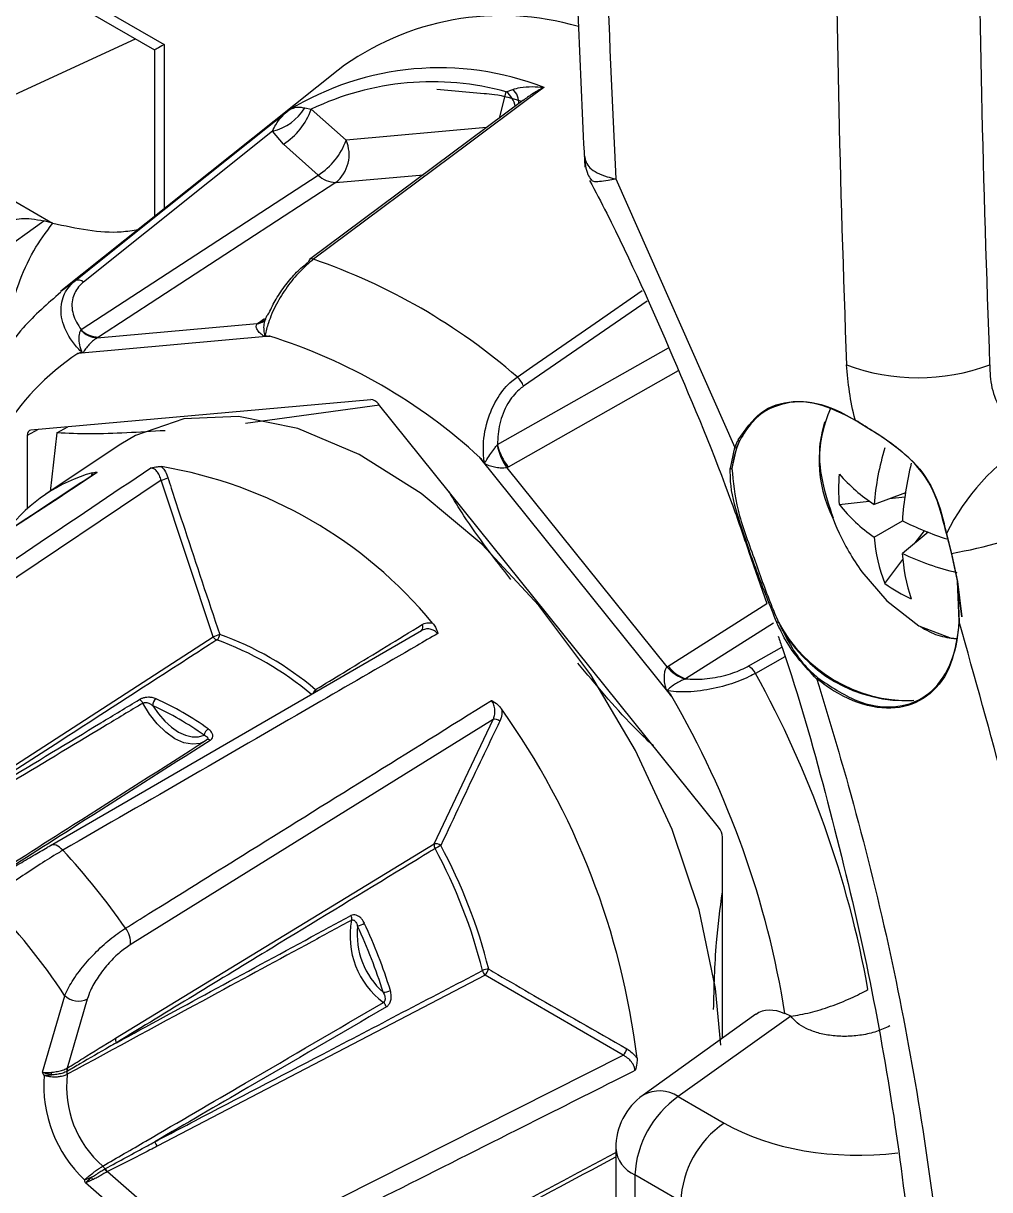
# Model space of a CAD drawing. Extents: x 16.5 to 113.1, y 4.4 to 84.5.
# Drawn here: x 19.765 to 20.653, y 6.407 to 7.478 of the extents above; entities that cross this region are included whole.
import ezdxf

# ---------------------------------------------------------------- set-up
doc = ezdxf.new("R2010")
doc.units = 0
doc.header["$MEASUREMENT"] = 0
doc.layers.add('OBJECT', color=7, linetype='CONTINUOUS')

msp = doc.modelspace()

# ---------------------------------------------------------------- linework, layer by layer
at = {"layer": 'OBJECT'}
for p, q in [((19.3301, 7.7845), (19.8947, 7.4586)), ((19.3363, 7.7708), (19.8859, 7.4535)), ((19.4399, 7.498), (19.7922, 7.2946)), ((19.6876, 7.3807), (19.8685, 7.4636)), ((19.8947, 7.4586), (19.8947, 7.3077)), ((19.8859, 7.4535), (19.8859, 7.3007)), ((20.0544, 7.4351), (19.7999, 7.232)), ((20.1452, 7.4176), (20.1886, 7.4136)), ((20.2026, 7.391), (20.209, 7.4151)), ((20.209, 7.4151), (20.2149, 7.4173)), ((20.2243, 7.4072), (20.0283, 7.261)), ((20.0239, 7.4003), (20.0298, 7.3991)), ((20.0298, 7.3991), (20.0618, 7.3707)), ((20.1908, 7.3822), (20.0618, 7.3707)), ((19.9943, 7.379), (19.8205, 7.2403)), ((20.0042, 7.367), (19.9943, 7.379)), ((20.0362, 7.3386), (20.0042, 7.367)), ((19.8183, 7.1967), (20.0362, 7.3386)), ((20.0523, 7.3318), (20.1328, 7.339)), ((20.0523, 7.3318), (19.8343, 7.1898)), ((20.3095, 7.3351), (20.419, 7.0886)), ((19.5431, 7.124), (19.7843, 7.2966)), ((19.7923, 7.2945), (19.7843, 7.2966)), ((19.7999, 7.232), (19.8131, 7.2417)), ((20.3383, 7.223), (20.2247, 7.1447)), ((19.9911, 7.2121), (19.9908, 7.2117)), ((19.8332, 7.1891), (19.9802, 7.2022)), ((19.9802, 7.2022), (19.9813, 7.203)), ((19.9813, 7.203), (19.987, 7.2068)), ((19.9917, 7.1906), (19.8154, 7.1748)), ((19.8181, 7.1963), (19.8183, 7.1967)), ((19.8343, 7.1898), (19.8332, 7.1891)), ((20.2008, 7.0911), (20.358, 7.18)), ((20.367, 7.1589), (20.2107, 7.0705)), ((20.0846, 7.1324), (19.7723, 7.1045)), ((20.0924, 7.1274), (19.9693, 7.1105)), ((20.404, 6.7398), (20.0917, 7.1283)), ((19.7788, 7.105), (19.7688, 7.0994)), ((19.7962, 7.1018), (19.79, 7.0482)), ((19.7962, 7.1018), (19.8061, 7.1075)), ((19.7688, 7.0994), (19.7688, 7.0321)), ((19.855, 7.0915), (19.7864, 7.0458)), ((20.2005, 7.0907), (20.2008, 7.0911)), ((20.419, 7.0886), (20.4218, 7.095)), ((20.4232, 7.0946), (20.4204, 7.0884)), ((20.422, 7.0954), (20.4218, 7.095)), ((20.4234, 7.095), (20.4232, 7.0946)), ((20.4148, 7.0696), (20.419, 7.0886)), ((20.4204, 7.0884), (20.4163, 7.0695)), ((20.361, 6.8598), (20.1846, 7.0793)), ((20.2107, 7.0705), (20.2095, 7.0699)), ((20.2095, 7.0699), (20.3565, 6.887)), ((20.4148, 7.0696), (20.4147, 7.0693)), ((20.4162, 7.0692), (20.4163, 7.0695)), ((19.8919, 7.0585), (19.5765, 6.8465)), ((19.828, 7.0624), (19.829, 7.0653)), ((19.9396, 6.9147), (19.8919, 7.0585)), ((20.5149, 7.036), (20.5423, 7.0393)), ((20.5756, 7.0469), (20.5468, 7.0361)), ((20.5611, 7.0415), (20.575, 7.0431)), ((20.5468, 7.0062), (20.5728, 7.0212)), ((20.5965, 7.0107), (20.5728, 6.9912)), ((20.5846, 7.0009), (20.593, 7.0121)), ((20.6132, 7.0096), (20.6179, 6.9913)), ((20.6178, 6.9917), (20.6132, 7.0096)), ((20.4318, 6.9925), (20.4483, 6.9452)), ((20.5567, 6.9636), (20.5732, 6.9857)), ((20.6233, 6.9659), (20.6178, 6.9917)), ((20.6179, 6.9913), (20.6234, 6.9654)), ((20.623, 6.9656), (20.623, 6.9652)), ((20.6273, 6.9331), (20.6233, 6.9659)), ((20.6234, 6.9655), (20.6273, 6.9331)), ((20.625, 6.9292), (20.6234, 6.9655)), ((20.6234, 6.965), (20.6234, 6.9654)), ((20.6234, 6.965), (20.625, 6.9284)), ((20.3576, 6.8878), (20.4483, 6.9452)), ((19.7904, 6.7231), (20.1312, 6.9203)), ((20.4545, 6.9272), (20.3737, 6.876)), ((20.4575, 6.9277), (20.4576, 6.9275)), ((20.4589, 6.9283), (20.4588, 6.9284)), ((19.6586, 6.7329), (19.9396, 6.9147)), ((20.4313, 6.8878), (20.4622, 6.9052)), ((20.3565, 6.887), (20.3576, 6.8878)), ((20.4649, 6.8963), (20.4378, 6.8811)), ((20.3737, 6.876), (20.3732, 6.8759)), ((20.1968, 6.8387), (19.8636, 6.6319)), ((20.1427, 6.7245), (20.1968, 6.8387)), ((20.4075, 6.5459), (20.4075, 6.7307)), ((19.85, 6.546), (20.1427, 6.7245)), ((20.1895, 6.6039), (19.8884, 6.447)), ((20.3164, 6.5304), (20.1895, 6.6039)), ((19.7829, 6.5148), (19.8033, 6.5851)), ((19.8241, 6.582), (19.8057, 6.5186)), ((20.4383, 6.568), (20.3346, 6.4938)), ((20.4702, 6.5663), (20.367, 6.4924)), ((20.4702, 6.5663), (20.465, 6.5686)), ((19.9706, 6.3563), (20.3164, 6.5304)), ((19.8053, 6.5184), (19.8057, 6.5186)), ((19.806, 6.5159), (19.8055, 6.5156)), ((20.367, 6.4924), (20.409, 6.4681)), ((20.3095, 6.445), (20.3095, 6.399)), ((19.8402, 6.426), (19.8407, 6.4263)), ((19.8426, 6.4236), (19.8422, 6.4234)), ((19.8426, 6.4236), (19.9072, 6.3676)), ((20.3692, 6.3962), (20.3271, 6.4205)), ((20.3271, 6.4205), (20.3271, 6.3745)), ((19.8941, 6.3511), (19.8223, 6.4132))]:
    msp.add_line(p, q, dxfattribs=at)
at = {"layer": 'OBJECT', "flags": 128}
for points in [[(20.2436, 7.4192), (20.2298, 7.4089), (20.1749, 7.368), (20.0318, 7.2613)], [(19.8131, 7.2417), (19.8258, 7.2519), (19.8767, 7.2925), (20.0092, 7.3982)], [(20.219, 7.1532), (20.2333, 7.1631), (20.2907, 7.2027), (20.3339, 7.2325)], [(20.406, 6.5398), (20.4012, 6.5917), (20.3861, 6.664), (20.3613, 6.7376), (20.3278, 6.8103), (20.2866, 6.8796), (20.2389, 6.9434), (20.1865, 6.9996), (20.1309, 7.0463), (20.0739, 7.0822), (20.0174, 7.106), (19.9631, 7.1169), (19.9129, 7.1147), (19.8683, 7.0994), (19.855, 7.0915)], [(20.5089, 7.0237), (20.5118, 7.0165), (20.5136, 7.0124)], [(20.5356, 6.9743), (20.5585, 6.9476), (20.588, 6.9248)], [(20.588, 6.9248), (20.6176, 6.9135), (20.6223, 6.9128)], [(19.9321, 6.8189), (19.9277, 6.8168), (19.9206, 6.816), (19.9127, 6.8174), (19.9044, 6.8211), (19.8962, 6.827), (19.8883, 6.8346), (19.8812, 6.8437), (19.8752, 6.8538)], [(19.8843, 6.8514), (19.8894, 6.8439), (19.8952, 6.8372), (19.9014, 6.8316), (19.9078, 6.8272), (19.9143, 6.8242), (19.9205, 6.8227), (19.9262, 6.8227), (19.9314, 6.8242)], [(19.8017, 6.7186), (19.8002, 6.7201), (19.7987, 6.7214), (19.7971, 6.7224), (19.7956, 6.7232), (19.7941, 6.7236), (19.7928, 6.7237), (19.7915, 6.7236), (19.7904, 6.7231)]]:
    msp.add_lwpolyline(points, dxfattribs=at)
at = {"layer": 'OBJECT'}
for centre, radius, start, end in [((20.2047, 7.2343), 0.2508, 73.6712, 126.8142), ((20.1476, 7.1718), 0.2653, 68.7833, 121.4357), ((20.1409, 7.1663), 0.258, 74.6954, 115.5236), ((20.1945, 7.3972), 0.0231, 10.963, 50.8337), ((20.2048, 7.4055), 0.0156, 353.2666, 49.599), ((19.984, 7.4246), 0.0467, 282.7087, 328.6063), ((19.9709, 7.4198), 0.0624, 302.2213, 340.6111), ((20.0029, 7.3914), 0.0624, 302.2215, 340.6109), ((20.0316, 7.3575), 0.033, 308.9184, 23.6076), ((20.0529, 7.3556), 0.0238, 225.4607, 268.4628), ((20.0303, 7.2577), 0.00391, 67.2673, 121.9919), ((20.0303, 7.2584), 0.00327, 128.6986, 173.367), ((19.849, 6.7285), 0.5633, 48.9453, 71.0601), ((19.8158, 7.2354), 0.00684, 45.8951, 113.3425), ((19.9787, 7.2145), 0.0124, 276.9644, 305.5067), ((19.9803, 7.2138), 0.0109, 275.0768, 303.6297), ((19.835, 7.2124), 0.0233, 223.4911, 265.4882), ((19.835, 7.2136), 0.0238, 225.4568, 268.4666), ((19.9553, 7.1806), 0.0338, 16.7582, 18.1314), ((19.8411, 6.7069), 0.5066, 47.306, 72.6994), ((19.7861, 7.1606), 0.0362, 23.9149, 25.2439), ((19.9478, 6.9772), 0.2379, 123.8192, 173.6058), ((20.5873, 7.3406), 0.1881, 249.4908, 290.4516), ((20.2066, 7.1387), 0.0191, 18.279, 49.6808), ((20.6126, 7.0762), 0.1162, 155.4883, 206.8438), ((20.53, 7.1135), 0.000417, 162.768, 308.8788), ((20.255, 7.1018), 0.0556, 191.6132, 215.0971), ((20.2532, 7.1035), 0.0538, 193.4215, 217.8849), ((20.5066, 7.0582), 0.091, 156.1482, 173.082), ((20.5067, 7.0582), 0.0911, 156.4387, 172.8882), ((20.4227, 7.0958), 0.0012, 220.7255, 292.0999), ((20.4229, 7.0962), 0.0012, 220.6447, 291.1464), ((20.8021, 6.9148), 0.2113, 122.203, 153.3483), ((20.4199, 7.0895), 0.00125, 224.0347, 292.3462), ((20.7944, 7.016), 0.2484, 163.105, 175.3399), ((19.8243, 6.6657), 0.4109, 39.5257, 80.4797), ((20.1644, 7.0869), 0.0272, 332.7718, 333.9287), ((20.4156, 7.0703), 0.00129, 228.4198, 300.4493), ((20.4156, 7.0706), 0.00128, 228.2684, 301.0735), ((20.885, 7.0002), 0.3129, 166.3338, 176.1655), ((19.8704, 6.919), 0.1521, 105.8294, 141.8327), ((19.8844, 7.0905), 0.0329, 283.0981, 294.7402), ((20.6542, 7.05), 0.14, 174.2686, 185.7314), ((20.6316, 7.1655), 0.1546, 221.0266, 236.7737), ((20.6256, 7.1224), 0.1403, 217.956, 235.8745), ((20.7071, 7.2934), 0.3036, 243.741, 252.102), ((20.5413, 7.4342), 0.4495, 279.8135, 291.9036), ((20.7149, 7.1032), 0.2208, 204.276, 215.7186), ((20.6869, 7.0163), 0.1404, 184.1287, 202.0449), ((20.6791, 7.2157), 0.2484, 244.6625, 256.8975), ((20.7272, 6.9999), 0.1547, 183.2289, 198.9754), ((20.6385, 7.0772), 0.14, 234.2716, 245.7338), ((20.6234, 6.9655), 0.000391, 105.6378, 166.354), ((20.6233, 6.9657), 0.000351, 201.3114, 279.1329), ((20.6234, 6.9654), 0.000352, 200.8199, 278.7093), ((20.1283, 6.9234), 0.00415, 312.7742, 36.3232), ((20.4593, 6.9261), 0.00241, 101.7687, 138.5078), ((20.4594, 6.926), 0.00239, 101.4478, 138.9112), ((20.5799, 6.9932), 0.1373, 208.1341, 270.8198), ((20.5757, 6.9865), 0.1304, 206.4867, 273.3932), ((20.6251, 6.9288), 0.000398, 113.0162, 252.8917), ((19.9303, 6.9505), 0.0369, 284.5894, 294.7387), ((19.9454, 6.918), 0.00671, 209.1319, 248.4371), ((19.9392, 6.9171), 0.00658, 305.5276, 358.4254), ((19.8488, 6.6482), 0.2799, 49.6623, 70.3431), ((19.8504, 6.6501), 0.2833, 49.6626, 70.3428), ((20.3845, 6.9108), 0.0367, 220.4013, 252.1284), ((20.3856, 6.9093), 0.0353, 217.5296, 250.2629), ((20.4246, 6.8748), 0.0146, 25.4607, 62.7873), ((19.6212, 6.4266), 0.9345, 10.1105, 29.0977), ((20.496, 6.8754), 0.00185, 121.1183, 164.9535), ((20.0243, 6.8702), 0.0103, 311.073, 336.7164), ((20.0279, 6.8632), 0.0066, 8.9291, 25.6506), ((20.327, 6.8948), 0.0424, 315.1305, 315.8108), ((19.8687, 6.8506), 0.00722, 26.0965, 63.4299), ((19.8913, 6.8519), 0.00705, 124.8659, 183.8117), ((19.7733, 6.6048), 0.2774, 54.2826, 65.7227), ((19.6356, 6.4366), 0.8398, 9.0438, 30.2626), ((19.7722, 6.6028), 0.2727, 54.2841, 65.7213), ((19.6373, 6.4438), 0.6968, 6.9072, 35.5041), ((20.1983, 6.8317), 0.00721, 48.7711, 102.0359), ((19.9399, 6.8228), 0.00862, 122.8761, 170.3093), ((19.935, 6.8176), 0.00274, 44.7059, 118.6502), ((19.3036, 6.2594), 0.6775, 34.9117, 42.6775), ((20.1488, 6.7235), 0.00617, 171.4601, 212.4001), ((20.1443, 6.7176), 0.00703, 50.3034, 103.4815), ((20.1933, 6.6333), 0.1001, 116.366, 119.766), ((19.7225, 6.4924), 0.4788, 13.9898, 28.4216), ((19.7225, 6.4923), 0.4847, 13.9897, 28.4216), ((19.3188, 6.2672), 0.5795, 33.2806, 44.3087), ((20.1412, 6.6398), 0.0758, 168.9474, 233.4641), ((20.0611, 6.6558), 0.00592, 346.2081, 29.0723), ((20.0621, 6.6806), 0.0333, 287.9808, 299.7499), ((19.6483, 6.4492), 0.4755, 17.2151, 25.1964), ((19.8434, 6.6342), 0.0204, 353.6341, 39.1839), ((20.1434, 6.6415), 0.0714, 174.1094, 228.302), ((19.6494, 6.4499), 0.4674, 17.2147, 25.1967), ((20.1928, 6.5973), 0.0122, 89.5319, 117.7527), ((20.1953, 6.61), 0.00846, 192.871, 226.0798), ((20.1783, 6.6145), 0.0153, 316.4418, 341.135), ((20.0959, 6.6019), 0.0137, 269.9405, 299.0236), ((19.816, 6.599), 0.0188, 227.4955, 295.3429), ((20.0905, 6.5724), 0.00862, 16.661, 49.663), ((19.856, 6.545), 0.00608, 171.2952, 211.3847), ((20.3045, 6.5411), 0.016, 317.8402, 342.1163), ((19.3844, 6.3003), 0.4525, 27.9064, 28.3015), ((19.904, 6.5032), 0.12, 175.777, 226.6345), ((19.7805, 6.5118), 0.0109, 3.7868, 15.7026), ((19.9011, 6.5014), 0.0961, 173.179, 229.2324), ((19.8105, 6.5173), 0.0053, 167.738, 198.8059), ((19.8003, 6.5138), 0.00543, 349.7148, 18.7448), ((19.8107, 6.5178), 0.00511, 170.3037, 201.9399), ((20.3695, 6.445), 0.06, 125.5904, 180), ((20.42, 6.416), 0.093, 124.7736, 177.2477), ((20.3497, 6.4668), 0.0309, 55.939, 119.1508), ((20.4621, 6.3917), 0.093, 124.7736, 177.2477), ((19.8943, 6.4531), 0.00847, 193.8572, 226.0393), ((20.3384, 6.4471), 0.0289, 184.2742, 247.0465), ((19.8323, 6.4224), 0.00867, 25.1335, 46.2559), ((19.848, 6.4297), 0.0086, 205.2701, 227.5926), ((19.8485, 6.4295), 0.00839, 202.3609, 225.2302), ((19.4562, 6.3248), 0.3766, 13.5734, 14.0155), ((19.8191, 6.4114), 0.0112, 25.0389, 37.9421)]:
    msp.add_arc(centre, radius, start, end, dxfattribs=at)
for centre, major_axis, ratio, start_param, end_param in [((31.1644, 14.2224), (5.5041, 16.751), 0.560269, 2.115265, 2.169133), ((34.3897, 12.3604), (8.7039, 15.04), 0.71887, 2.225239, 2.289687), ((34.4507, 12.3251), (8.654, 14.9534), 0.719689, 2.225246, 2.289695), ((19.9159, 7.4708), (0.03, 0.0173), 0.00007, 2.356154, 3.141552), ((20.0882, 7.1233), (-0.005, 0.00866), 0.577382, 4.974342, 6.021496), ((19.7759, 7.0954), (-0.005, 0.00866), 0.577356, 6.021464, 7.068617), ((20.4004, 6.7348), (-0.005, 0.00866), 0.577407, 3.927069, 4.974222), ((20.4701, 6.5169), (-0.0301, 0.0521), 0.57554, 5.616674, 6.339735), ((20.5434, 6.5552), (0.1899, 0.0107), 0.611383, 3.892485, 4.811125)]:
    msp.add_ellipse(centre, major_axis=major_axis, ratio=ratio, start_param=start_param, end_param=end_param, dxfattribs=at)
for points, knots in [([(20.2556, 8.2132), (20.2566, 8.1402), (20.2594, 7.9257), (20.2678, 7.6365), (20.2776, 7.4216), (20.281, 7.3458)], [0, 0, 0, 0, 0.250071, 0.735231, 1, 1, 1, 1]), ([(20.1886, 7.4136), (20.1917, 7.4134), (20.2028, 7.4127), (20.2147, 7.409), (20.2233, 7.4063)], [0, 0, 0, 0, 0.282735, 1, 1, 1, 1]), ([(20.2149, 7.4173), (20.2171, 7.418), (20.2226, 7.4196), (20.2324, 7.42), (20.2399, 7.4196), (20.2435, 7.4192), (20.2436, 7.4192)], [0, 0, 0, 0, 0.259147, 0.64571, 0.993121, 1, 1, 1, 1]), ([(20.2436, 7.4192), (20.2435, 7.4191), (20.2398, 7.4172), (20.2332, 7.4135), (20.2271, 7.4091), (20.2244, 7.407)], [0, 0, 0, 0, 0.010959, 0.556362, 1, 1, 1, 1]), ([(20.0092, 7.3982), (20.0092, 7.3982), (20.0105, 7.3991), (20.0136, 7.4004), (20.0184, 7.4014), (20.0223, 7.4006), (20.0239, 7.4003)], [0, 0, 0, 0, 0.00688, 0.354289, 0.740858, 1, 1, 1, 1]), ([(19.9943, 7.379), (19.9952, 7.381), (19.9974, 7.3862), (20.0027, 7.3923), (20.007, 7.3964), (20.0091, 7.3982), (20.0092, 7.3982)], [0, 0, 0, 0, 0.254159, 0.641396, 0.992936, 1, 1, 1, 1]), ([(20.2806, 7.3562), (20.2816, 7.3524), (20.2836, 7.3447), (20.2967, 7.3383), (20.3066, 7.3357), (20.3093, 7.3351), (20.3095, 7.3351)], [0, 0, 0, 0, 0.422465, 0.850279, 0.994185, 1, 1, 1, 1]), ([(20.2811, 7.3554), (20.2813, 7.3498), (20.2817, 7.3421), (20.2858, 7.3359), (20.2869, 7.3342)], [0, 0, 0, 0, 0.733612, 1, 1, 1, 1]), ([(20.2855, 7.3337), (20.2908, 7.3237), (20.3186, 7.2707), (20.3624, 7.1718), (20.406, 7.0676), (20.4266, 7.0076), (20.4318, 6.9925)], [0, 0, 0, 0, 0.091076, 0.480472, 0.868949, 1, 1, 1, 1]), ([(20.3095, 7.3351), (20.3094, 7.335), (20.3069, 7.3345), (20.2983, 7.3329), (20.2883, 7.3318), (20.2876, 7.3338), (20.2873, 7.3346)], [0, 0, 0, 0, 0.006797, 0.174799, 0.67453, 1, 1, 1, 1]), ([(19.7401, 7.1619), (19.7413, 7.1668), (19.7452, 7.1821), (19.7511, 7.2077), (19.7606, 7.2388), (19.7729, 7.268), (19.7862, 7.2861), (19.7923, 7.2945)], [0, 0, 0, 0, 0.107471, 0.341009, 0.569588, 0.800685, 1, 1, 1, 1]), ([(19.7429, 7.2911), (19.7468, 7.2934), (19.7552, 7.2984), (19.7702, 7.2994), (19.7804, 7.2973), (19.7843, 7.2966)], [0, 0, 0, 0, 0.349228, 0.752517, 1, 1, 1, 1]), ([(19.7923, 7.2945), (19.8141, 7.2898), (19.8419, 7.2838), (19.8658, 7.2879), (19.871, 7.2888)], [0, 0, 0, 0, 0.783269, 1, 1, 1, 1]), ([(20.0318, 7.2613), (20.0276, 7.2577), (20.0191, 7.2506), (20.0072, 7.2359), (19.9971, 7.2196), (19.9905, 7.2043), (19.9881, 7.195), (19.9875, 7.1913), (19.9875, 7.1912)], [0, 0, 0, 0, 0.200873, 0.400023, 0.605989, 0.832569, 0.991709, 1, 1, 1, 1]), ([(19.9911, 7.2121), (19.9931, 7.2163), (19.9971, 7.2247), (20.006, 7.2378), (20.0163, 7.2499), (20.0235, 7.2558), (20.0271, 7.2588)], [0, 0, 0, 0, 0.255732, 0.511066, 0.755323, 1, 1, 1, 1]), ([(19.8189, 7.1761), (19.8187, 7.1763), (19.8156, 7.1793), (19.8075, 7.1886), (19.7995, 7.2052), (19.7996, 7.2238), (19.8061, 7.2356), (19.8116, 7.2405), (19.8131, 7.2417)], [0, 0, 0, 0, 0.008302, 0.153519, 0.438823, 0.69828, 0.92379, 1, 1, 1, 1]), ([(19.8205, 7.2403), (19.8194, 7.2393), (19.8147, 7.2352), (19.8096, 7.2255), (19.8097, 7.2108), (19.8154, 7.2013), (19.8183, 7.1967)], [0, 0, 0, 0, 0.092744, 0.368061, 0.68841, 1, 1, 1, 1]), ([(19.7997, 7.231), (19.7877, 7.2206), (19.7618, 7.1981), (19.7317, 7.1523), (19.7088, 7.1019), (19.7007, 7.0645), (19.6972, 7.0479)], [0, 0, 0, 0, 0.232705, 0.50244, 0.778067, 1, 1, 1, 1]), ([(19.9908, 7.2117), (19.9901, 7.2109), (19.9887, 7.2092), (19.988, 7.2071), (19.9877, 7.2062)], [0, 0, 0, 0, 0.529242, 1, 1, 1, 1]), ([(19.9877, 7.1904), (19.9876, 7.1904), (19.9874, 7.1904), (19.987, 7.1904), (19.9861, 7.1908), (19.9839, 7.1923), (19.9813, 7.1949), (19.9794, 7.198), (19.979, 7.2006), (19.9799, 7.2018), (19.9802, 7.2022)], [0, 0, 0, 0, 0.020896, 0.03891, 0.075406, 0.191567, 0.449118, 0.682571, 0.87773, 1, 1, 1, 1]), ([(19.9875, 7.2063), (19.9876, 7.2063), (19.9876, 7.2066), (19.9871, 7.2052), (19.9861, 7.2048), (19.9858, 7.2046)], [0, 0, 0, 0, 0.038286, 0.677007, 1, 1, 1, 1]), ([(19.9877, 7.2062), (19.9874, 7.2056), (19.9864, 7.2033), (19.9859, 7.1988), (19.9863, 7.1945), (19.9868, 7.192), (19.9871, 7.1913), (19.9872, 7.1912), (19.9873, 7.1911), (19.9873, 7.1911), (19.9874, 7.1911), (19.9874, 7.1911), (19.9875, 7.1912), (19.9875, 7.1912)], [0, 0, 0, 0, 0.12692, 0.473609, 0.824862, 0.954635, 0.967334, 0.973176, 0.977652, 0.982252, 0.986679, 0.995142, 1, 1, 1, 1]), ([(19.8189, 7.1761), (19.8189, 7.1761), (19.819, 7.1761), (19.8191, 7.1761), (19.8191, 7.1761), (19.8191, 7.1761), (19.8191, 7.1762), (19.8191, 7.1766), (19.8185, 7.1782), (19.8172, 7.182), (19.8164, 7.1876), (19.8168, 7.193), (19.8178, 7.1954), (19.8181, 7.1963)], [0, 0, 0, 0, 0.006249, 0.010876, 0.014164, 0.01747, 0.021798, 0.032029, 0.07394, 0.240392, 0.569577, 0.8389, 1, 1, 1, 1]), ([(19.8332, 7.1891), (19.8324, 7.1886), (19.8303, 7.1873), (19.827, 7.1844), (19.8238, 7.1808), (19.8217, 7.1778), (19.8205, 7.176), (19.8199, 7.1755), (19.8195, 7.1754), (19.8194, 7.1753), (19.8193, 7.1753)], [0, 0, 0, 0, 0.122267, 0.317429, 0.550885, 0.808441, 0.924596, 0.961093, 0.979108, 1, 1, 1, 1]), ([(19.9875, 7.1912), (19.9886, 7.191), (19.99, 7.1908), (19.9914, 7.1906), (19.9917, 7.1906)], [0, 0, 0, 0, 0.7792903, 1, 1, 1, 1]), ([(19.9917, 7.1906), (19.9915, 7.1906), (19.9901, 7.1905), (19.9888, 7.1904), (19.9877, 7.1904)], [0, 0, 0, 0, 0.186035, 1, 1, 1, 1]), ([(19.8154, 7.1748), (19.8156, 7.1749), (19.8168, 7.1753), (19.818, 7.1758), (19.8189, 7.1761)], [0, 0, 0, 0, 0.220689, 1, 1, 1, 1]), ([(19.8193, 7.1753), (19.8182, 7.1752), (19.8169, 7.175), (19.8156, 7.1748), (19.8154, 7.1748)], [0, 0, 0, 0, 0.8139901, 1, 1, 1, 1]), ([(20.5296, 7.1136), (20.5295, 7.1138), (20.5248, 7.131), (20.5231, 7.1478), (20.5214, 7.1644)], [0, 0, 0, 0, 0.008014, 1, 1, 1, 1]), ([(20.653, 7.1644), (20.6533, 7.1574), (20.6538, 7.1434), (20.6624, 7.1225), (20.6747, 7.1051), (20.6848, 7.0972), (20.6894, 7.0936)], [0, 0, 0, 0, 0.26233, 0.524835, 0.78459, 1, 1, 1, 1]), ([(20.1889, 7.0749), (20.1888, 7.0751), (20.1882, 7.0792), (20.1873, 7.0915), (20.1903, 7.1123), (20.2001, 7.1343), (20.2108, 7.1472), (20.2173, 7.152), (20.219, 7.1532)], [0, 0, 0, 0, 0.008302, 0.15352, 0.438824, 0.698281, 0.92379, 1, 1, 1, 1]), ([(20.2247, 7.1447), (20.2234, 7.1437), (20.2179, 7.1396), (20.2093, 7.1286), (20.2019, 7.1104), (20.2012, 7.0975), (20.2008, 7.0911)], [0, 0, 0, 0, 0.092744, 0.368059, 0.68841, 1, 1, 1, 1]), ([(20.422, 7.0954), (20.4284, 7.1047), (20.4411, 7.1234), (20.4718, 7.133), (20.5026, 7.1287), (20.5221, 7.1178), (20.5296, 7.1136)], [0, 0, 0, 0, 0.276323, 0.552659, 0.828641, 1, 1, 1, 1]), ([(20.5302, 7.1132), (20.5182, 7.1193), (20.4942, 7.1317), (20.4608, 7.1304), (20.4367, 7.1168), (20.4271, 7.1011), (20.4234, 7.095)], [0, 0, 0, 0, 0.275404, 0.5508, 0.826442, 1, 1, 1, 1]), ([(20.5014, 7.112), (20.4997, 7.1056), (20.4952, 7.0892), (20.4976, 7.0585), (20.5055, 7.035), (20.5092, 7.0238)], [0, 0, 0, 0, 0.252427, 0.644871, 1, 1, 1, 1]), ([(20.5296, 7.1136), (20.5429, 7.1056), (20.5659, 7.0919), (20.5965, 7.0626), (20.6076, 7.0336), (20.6118, 7.0156), (20.6132, 7.0096)], [0, 0, 0, 0, 0.35693, 0.612991, 0.87017, 1, 1, 1, 1]), ([(20.6132, 7.0096), (20.6092, 7.026), (20.602, 7.0553), (20.5709, 7.0881), (20.5451, 7.1038), (20.5323, 7.1119), (20.5302, 7.1132)], [0, 0, 0, 0, 0.350739, 0.62487, 0.939555, 1, 1, 1, 1]), ([(19.8956, 7.1039), (19.8718, 7.1025), (19.8359, 7.1003), (19.8062, 7.1014), (19.7962, 7.1018)], [0, 0, 0, 0, 0.662307, 1, 1, 1, 1]), ([(20.1889, 7.0749), (20.1889, 7.0749), (20.1889, 7.0748), (20.189, 7.0747), (20.189, 7.0747), (20.1891, 7.0746), (20.1892, 7.0746), (20.1894, 7.0748), (20.19, 7.0757), (20.1915, 7.0784), (20.1944, 7.0827), (20.1978, 7.0873), (20.1998, 7.0897), (20.2005, 7.0907)], [0, 0, 0, 0, 0.006253, 0.010875, 0.014165, 0.017467, 0.021804, 0.032031, 0.073939, 0.240402, 0.56958, 0.838899, 1, 1, 1, 1]), ([(19.5641, 6.8558), (19.5709, 6.8603), (19.6048, 6.8832), (19.7109, 6.9545), (19.8102, 7.0213), (19.8824, 7.0698)], [0, 0, 0, 0, 0.0639251, 0.319628, 1, 1, 1, 1]), ([(19.8824, 7.0698), (19.8824, 7.0698), (19.8845, 7.0703), (19.8882, 7.071), (19.8911, 7.071), (19.8923, 7.071)], [0, 0, 0, 0, 0.012917, 0.582055, 1, 1, 1, 1]), ([(19.8919, 7.0585), (19.8918, 7.0587), (19.8913, 7.0607), (19.89, 7.064), (19.8874, 7.0675), (19.8848, 7.0694), (19.8831, 7.0697), (19.8824, 7.0698)], [0, 0, 0, 0, 0.045231, 0.320614, 0.582246, 0.835519, 1, 1, 1, 1]), ([(19.8923, 7.071), (19.8932, 7.0699), (19.8954, 7.0673), (19.8972, 7.0635), (19.8981, 7.061), (19.8982, 7.0606)], [0, 0, 0, 0, 0.383645, 0.913368, 1, 1, 1, 1]), ([(20.1886, 7.0744), (20.1875, 7.0757), (20.1862, 7.0773), (20.1848, 7.079), (20.1846, 7.0793)], [0, 0, 0, 0, 0.813965, 1, 1, 1, 1]), ([(20.1846, 7.0793), (20.1849, 7.0789), (20.1863, 7.0775), (20.1877, 7.076), (20.1889, 7.0749)], [0, 0, 0, 0, 0.2207097, 1, 1, 1, 1]), ([(20.2095, 7.0699), (20.2086, 7.0697), (20.2063, 7.0694), (20.2018, 7.0697), (20.1967, 7.0705), (20.1927, 7.0718), (20.1903, 7.0729), (20.1893, 7.0737), (20.1889, 7.0741), (20.1887, 7.0743), (20.1886, 7.0744)], [0, 0, 0, 0, 0.12227, 0.317429, 0.550882, 0.808433, 0.924594, 0.96109, 0.979104, 1, 1, 1, 1]), ([(20.4575, 6.9277), (20.4513, 6.9433), (20.439, 6.974), (20.4237, 7.0182), (20.4149, 7.0483), (20.4148, 7.064), (20.4147, 7.0693)], [0, 0, 0, 0, 0.308983, 0.604098, 0.866165, 1, 1, 1, 1]), ([(20.4162, 7.0692), (20.4174, 7.0568), (20.4196, 7.0321), (20.4361, 6.9889), (20.4485, 6.9525), (20.4566, 6.9337), (20.4588, 6.9284)], [0, 0, 0, 0, 0.306652, 0.614033, 0.892132, 1, 1, 1, 1]), ([(19.8313, 7.0646), (19.8118, 7.0518), (19.7031, 6.9803), (19.5944, 6.9087), (19.5052, 6.8499)], [0, 0, 0, 0, 0.179578, 1, 1, 1, 1]), ([(19.833, 7.0654), (19.8269, 7.0614), (19.793, 7.039), (19.6842, 6.9675), (19.5815, 6.8999), (19.5066, 6.8506)], [0, 0, 0, 0, 0.056183, 0.311886, 1, 1, 1, 1]), ([(19.829, 7.0653), (19.8298, 7.0655), (19.8318, 7.066), (19.8326, 7.0656), (19.833, 7.0654), (19.833, 7.0654)], [0, 0, 0, 0, 0.417945, 0.987076, 1, 1, 1, 1]), ([(19.833, 7.0654), (19.8324, 7.0653), (19.8318, 7.0651), (19.8313, 7.0646), (19.8313, 7.0646)], [0, 0, 0, 0, 0.973846, 1, 1, 1, 1]), ([(19.8982, 7.0606), (19.8992, 7.0575), (19.9043, 7.0417), (19.9199, 6.9938), (19.9349, 6.9491), (19.9457, 6.9169)], [0, 0, 0, 0, 0.065603, 0.328016, 1, 1, 1, 1]), ([(20.2131, 6.9674), (20.1981, 6.9866), (20.1777, 7.0128), (20.1609, 7.0405), (20.1564, 7.0478)], [0, 0, 0, 0, 0.733768, 1, 1, 1, 1]), ([(20.0338, 6.8661), (20.0359, 6.8674), (20.0465, 6.8739), (20.079, 6.8937), (20.1096, 6.9124), (20.1317, 6.9258)], [0, 0, 0, 0, 0.0656024, 0.3280147, 1, 1, 1, 1]), ([(20.146, 6.9176), (20.1453, 6.9183), (20.1435, 6.9201), (20.1399, 6.9217), (20.1357, 6.9222), (20.1328, 6.9213), (20.1314, 6.9204), (20.1312, 6.9203)], [0, 0, 0, 0, 0.164481, 0.417754, 0.679386, 0.954769, 1, 1, 1, 1]), ([(20.1317, 6.9258), (20.1319, 6.926), (20.1337, 6.927), (20.1369, 6.9279), (20.14, 6.9274), (20.1413, 6.9272)], [0, 0, 0, 0, 0.086632, 0.616355, 1, 1, 1, 1]), ([(20.1413, 6.9272), (20.1422, 6.926), (20.1445, 6.923), (20.1456, 6.9196), (20.146, 6.9176), (20.146, 6.9176)], [0, 0, 0, 0, 0.417945, 0.987083, 1, 1, 1, 1]), ([(20.4942, 6.8759), (20.4837, 6.887), (20.4694, 6.902), (20.4601, 6.9222), (20.4576, 6.9275)], [0, 0, 0, 0, 0.7368912, 1, 1, 1, 1]), ([(20.4589, 6.9283), (20.466, 6.9139), (20.4758, 6.8942), (20.491, 6.8807), (20.4951, 6.877)], [0, 0, 0, 0, 0.728743, 1, 1, 1, 1]), ([(20.625, 6.9284), (20.6232, 6.9148), (20.6196, 6.8876), (20.5996, 6.8603), (20.5713, 6.8471), (20.5369, 6.8502), (20.5102, 6.8636), (20.4964, 6.8743), (20.4942, 6.8759)], [0, 0, 0, 0, 0.193241, 0.386488, 0.579566, 0.772391, 0.965024, 1, 1, 1, 1]), ([(20.4951, 6.877), (20.507, 6.869), (20.5307, 6.8531), (20.5657, 6.8479), (20.5953, 6.8578), (20.6163, 6.8829), (20.6238, 6.9099), (20.6249, 6.9266), (20.625, 6.9292)], [0, 0, 0, 0, 0.192566, 0.385131, 0.577738, 0.770507, 0.963513, 1, 1, 1, 1]), ([(20.5891, 6.924), (20.5946, 6.921), (20.6056, 6.9149), (20.6166, 6.9137), (20.6222, 6.913)], [0, 0, 0, 0, 0.491408, 1, 1, 1, 1]), ([(20.625, 5.355), (20.6528, 5.4133), (20.7089, 5.5314), (20.7489, 5.719), (20.767, 5.8873), (20.772, 6.0273), (20.7679, 6.1755), (20.7506, 6.3722), (20.7108, 6.6231), (20.6538, 6.8258), (20.625, 6.9284)], [0, 0, 0, 0, 0.158308, 0.320393, 0.4075, 0.494607, 0.584228, 0.67385, 0.834938, 1, 1, 1, 1]), ([(19.943, 6.9118), (19.9407, 6.9103), (19.9292, 6.9029), (19.8812, 6.8718), (19.7898, 6.8127), (19.7075, 6.7595), (19.6619, 6.7299)], [0, 0, 0, 0, 0.024417, 0.12208, 0.512732, 1, 1, 1, 1]), ([(20.146, 6.9176), (20.1396, 6.9139), (20.1038, 6.8932), (19.989, 6.8269), (19.8807, 6.7643), (19.8017, 6.7186)], [0, 0, 0, 0, 0.056183, 0.311886, 1, 1, 1, 1]), ([(20.4587, 6.9152), (20.46, 6.9115), (20.4768, 6.8635), (20.5027, 6.7708), (20.5358, 6.6379), (20.5609, 6.5064), (20.5786, 6.3786), (20.5885, 6.2564), (20.5908, 6.1411), (20.5856, 6.0326), (20.5732, 5.9305), (20.5538, 5.8353), (20.5277, 5.7482), (20.4953, 5.6704), (20.4573, 5.6025), (20.4134, 5.5453), (20.3739, 5.5045), (20.347, 5.4863), (20.3386, 5.4806)], [0, 0, 0, 0, 0.0057715, 0.0742779, 0.1436979, 0.2135393, 0.2831702, 0.3519849, 0.4195578, 0.4866328, 0.554417, 0.6228685, 0.6916463, 0.7604292, 0.8289965, 0.8975493, 0.9679071, 1, 1, 1, 1]), ([(20.3441, 6.8144), (20.3378, 6.8204), (20.313, 6.8444), (20.2912, 6.8708), (20.2748, 6.8904)], [0, 0, 0, 0, 0.2518283, 1, 1, 1, 1]), ([(20.3571, 6.8649), (20.357, 6.865), (20.3568, 6.8652), (20.3565, 6.8657), (20.3558, 6.8669), (20.3549, 6.87), (20.3541, 6.8747), (20.3542, 6.8801), (20.3549, 6.8844), (20.3561, 6.8863), (20.3565, 6.887)], [0, 0, 0, 0, 0.020892, 0.038907, 0.075404, 0.191559, 0.449115, 0.682571, 0.877733, 1, 1, 1, 1]), ([(20.3737, 6.876), (20.3794, 6.8758), (20.3909, 6.8753), (20.41, 6.8788), (20.4236, 6.8837), (20.4297, 6.887), (20.4313, 6.8878)], [0, 0, 0, 0, 0.31159, 0.631939, 0.907256, 1, 1, 1, 1]), ([(20.3732, 6.8759), (20.3721, 6.8754), (20.3695, 6.8743), (20.3654, 6.8721), (20.3613, 6.8694), (20.3587, 6.8672), (20.3574, 6.8662), (20.3572, 6.8657), (20.3572, 6.8656), (20.3572, 6.8655), (20.3572, 6.8654), (20.3573, 6.8653), (20.3573, 6.8653), (20.3574, 6.8652), (20.3574, 6.8652)], [0, 0, 0, 0, 0.153506, 0.380159, 0.626294, 0.875657, 0.967794, 0.976808, 0.980962, 0.984132, 0.987396, 0.990545, 0.996552, 1, 1, 1, 1]), ([(20.4378, 6.8811), (20.4359, 6.8801), (20.4287, 6.8762), (20.4125, 6.8699), (20.3893, 6.8647), (20.3705, 6.8636), (20.3607, 6.8646), (20.3576, 6.8652), (20.3574, 6.8652)], [0, 0, 0, 0, 0.07621, 0.30172, 0.561177, 0.846481, 0.991698, 1, 1, 1, 1]), ([(20.4942, 6.8759), (20.5041, 6.8434), (20.5418, 6.7186), (20.5901, 6.5006), (20.621, 6.2356), (20.6196, 5.988), (20.59, 5.7963), (20.546, 5.6497), (20.5115, 5.5807), (20.4942, 5.546)], [0, 0, 0, 0, 0.062214, 0.238483, 0.419893, 0.595629, 0.776478, 0.887615, 1, 1, 1, 1]), ([(20.3574, 6.8652), (20.3583, 6.8638), (20.3595, 6.862), (20.3607, 6.8602), (20.361, 6.8598)], [0, 0, 0, 0, 0.779311, 1, 1, 1, 1]), ([(19.6619, 6.7299), (19.69, 6.747), (19.7481, 6.7822), (19.8182, 6.8246), (19.8601, 6.8499), (19.8719, 6.857)], [0, 0, 0, 0, 0.401816, 0.831188, 1, 1, 1, 1]), ([(19.8592, 6.6471), (19.8663, 6.6516), (19.9022, 6.6738), (20.0142, 6.7435), (20.1192, 6.8088), (20.1954, 6.8562)], [0, 0, 0, 0, 0.0639251, 0.319628, 1, 1, 1, 1]), ([(19.8873, 6.8577), (19.8861, 6.8581), (19.884, 6.8589), (19.8805, 6.8592), (19.8773, 6.8589), (19.8743, 6.8582), (19.8727, 6.8574), (19.8719, 6.857)], [0, 0, 0, 0, 0.27333, 0.476863, 0.656492, 0.82843, 1, 1, 1, 1]), ([(20.1954, 6.8562), (20.1955, 6.8561), (20.1975, 6.855), (20.201, 6.8528), (20.2035, 6.8498), (20.2046, 6.8485)], [0, 0, 0, 0, 0.012924, 0.582055, 1, 1, 1, 1]), ([(20.1968, 6.8387), (20.1972, 6.8396), (20.1982, 6.8418), (20.1988, 6.8459), (20.1982, 6.8508), (20.1967, 6.8543), (20.1956, 6.8559), (20.1954, 6.8562)], [0, 0, 0, 0, 0.164096, 0.433229, 0.690428, 0.942561, 1, 1, 1, 1]), ([(20.361, 6.8598), (20.3607, 6.8602), (20.3594, 6.8618), (20.3581, 6.8635), (20.3571, 6.8649)], [0, 0, 0, 0, 0.1860099, 1, 1, 1, 1]), ([(19.8752, 6.8538), (19.8633, 6.8466), (19.8214, 6.8214), (19.7364, 6.7701), (19.6633, 6.726), (19.6202, 6.6999)], [0, 0, 0, 0, 0.139146, 0.493066, 1, 1, 1, 1]), ([(19.8752, 6.8538), (19.8755, 6.8539), (19.8759, 6.8541), (19.8768, 6.8543), (19.8781, 6.8544), (19.8799, 6.854), (19.8821, 6.8531), (19.8835, 6.852), (19.8843, 6.8514)], [0, 0, 0, 0, 0.118658, 0.142617, 0.293291, 0.465523, 0.680634, 1, 1, 1, 1]), ([(20.2046, 6.8485), (20.2047, 6.8478), (20.205, 6.845), (20.2046, 6.841), (20.2034, 6.8381), (20.203, 6.8371)], [0, 0, 0, 0, 0.165829, 0.685381, 1, 1, 1, 1]), ([(20.203, 6.8371), (20.2018, 6.8346), (20.1958, 6.8221), (20.1775, 6.784), (20.1608, 6.7485), (20.1488, 6.723)], [0, 0, 0, 0, 0.065604, 0.328017, 1, 1, 1, 1]), ([(19.9314, 6.8242), (19.9322, 6.8239), (19.9335, 6.8234), (19.9346, 6.8224), (19.9348, 6.8216), (19.9347, 6.821), (19.9344, 6.8206), (19.934, 6.8202), (19.9338, 6.8201), (19.9337, 6.82)], [0, 0, 0, 0, 0.346725, 0.581109, 0.720187, 0.790682, 0.905626, 0.953255, 1, 1, 1, 1]), ([(19.9369, 6.8195), (19.9372, 6.8197), (19.9381, 6.8203), (19.9393, 6.822), (19.9395, 6.8245), (19.9383, 6.8275), (19.9363, 6.8291), (19.9352, 6.83)], [0, 0, 0, 0, 0.056805, 0.249166, 0.475343, 0.701406, 1, 1, 1, 1]), ([(19.6856, 6.6622), (19.6983, 6.6702), (19.7402, 6.6969), (19.823, 6.7495), (19.893, 6.794), (19.9337, 6.82)], [0, 0, 0, 0, 0.153014, 0.506934, 1, 1, 1, 1]), ([(19.9369, 6.8195), (19.8962, 6.7935), (19.828, 6.7501), (19.7598, 6.7067), (19.7324, 6.6892)], [0, 0, 0, 0, 0.598184, 1, 1, 1, 1]), ([(19.8017, 6.7186), (19.8003, 6.7178), (19.7938, 6.714), (19.7804, 6.7057), (19.7622, 6.6936), (19.7451, 6.6815), (19.7373, 6.6751), (19.7335, 6.6719)], [0, 0, 0, 0, 0.062062, 0.280897, 0.514815, 0.758817, 1, 1, 1, 1]), ([(19.7365, 6.691), (19.7397, 6.693), (19.7462, 6.6969), (19.7599, 6.7052), (19.7741, 6.7136), (19.7844, 6.7196), (19.7893, 6.7225), (19.7904, 6.7231)], [0, 0, 0, 0, 0.2449664, 0.4903757, 0.723034, 0.9389258, 1, 1, 1, 1]), ([(20.1436, 6.7202), (20.1412, 6.7188), (20.1293, 6.7115), (20.0793, 6.6811), (19.9841, 6.6231), (19.8984, 6.5709), (19.8508, 6.5419)], [0, 0, 0, 0, 0.024417, 0.12208, 0.512732, 1, 1, 1, 1]), ([(20.3994, 6.5723), (20.3999, 6.5927), (20.4006, 6.6279), (20.4055, 6.665), (20.4075, 6.6806)], [0, 0, 0, 0, 0.578527, 1, 1, 1, 1]), ([(20.0668, 6.6543), (20.0547, 6.6478), (20.0118, 6.6246), (19.9247, 6.5775), (19.8498, 6.5368), (19.8057, 6.5129)], [0, 0, 0, 0, 0.139146, 0.493066, 1, 1, 1, 1]), ([(19.8508, 6.5419), (19.8797, 6.5575), (19.9393, 6.59), (20.0112, 6.6289), (20.0541, 6.6521), (20.0663, 6.6586)], [0, 0, 0, 0, 0.401816, 0.831188, 1, 1, 1, 1]), ([(20.0786, 6.6516), (20.0778, 6.653), (20.0765, 6.6554), (20.0738, 6.6579), (20.0712, 6.6592), (20.0686, 6.6595), (20.067, 6.6589), (20.0663, 6.6586)], [0, 0, 0, 0, 0.273324, 0.476859, 0.656502, 0.82843, 1, 1, 1, 1]), ([(20.0668, 6.6543), (20.0672, 6.6545), (20.0675, 6.6546), (20.0683, 6.6547), (20.0693, 6.6544), (20.0704, 6.6533), (20.0716, 6.6515), (20.0721, 6.6499), (20.0723, 6.6489)], [0, 0, 0, 0, 0.118657, 0.142599, 0.293291, 0.465518, 0.680601, 1, 1, 1, 1]), ([(19.8033, 6.5851), (19.8047, 6.5883), (19.8083, 6.5957), (19.8176, 6.6093), (19.8305, 6.624), (19.8449, 6.6374), (19.8544, 6.6439), (19.8592, 6.6471)], [0, 0, 0, 0, 0.156464, 0.377208, 0.586934, 0.792745, 1, 1, 1, 1]), ([(19.8636, 6.6319), (19.8601, 6.6295), (19.853, 6.6245), (19.8425, 6.6139), (19.8335, 6.602), (19.8271, 6.5909), (19.825, 6.5846), (19.8241, 6.582)], [0, 0, 0, 0, 0.204171, 0.408136, 0.617898, 0.840883, 1, 1, 1, 1]), ([(19.8861, 6.451), (19.8885, 6.4523), (19.9008, 6.4587), (19.9522, 6.4855), (20.0501, 6.5366), (20.1382, 6.5826), (20.1871, 6.6081)], [0, 0, 0, 0, 0.024416, 0.122079, 0.512732, 1, 1, 1, 1]), ([(20.1929, 6.6095), (20.1956, 6.6079), (20.2094, 6.5998), (20.2515, 6.5752), (20.2912, 6.5525), (20.3198, 6.5362)], [0, 0, 0, 0, 0.0656014, 0.3280151, 1, 1, 1, 1]), ([(20.0959, 6.5882), (20.0964, 6.5871), (20.0973, 6.5853), (20.0977, 6.5828), (20.0976, 6.5813), (20.0973, 6.5803), (20.0969, 6.5796), (20.0964, 6.5792), (20.0962, 6.579), (20.0961, 6.5789)], [0, 0, 0, 0, 0.346734, 0.581124, 0.720196, 0.790678, 0.905626, 0.953258, 1, 1, 1, 1]), ([(20.0988, 6.5748), (20.099, 6.575), (20.1, 6.5756), (20.1017, 6.5776), (20.1031, 6.581), (20.1036, 6.5854), (20.1029, 6.5883), (20.1025, 6.5899)], [0, 0, 0, 0, 0.056805, 0.249167, 0.475335, 0.701387, 1, 1, 1, 1]), ([(20.4702, 6.5663), (20.476, 6.5672), (20.487, 6.5689), (20.5067, 6.575), (20.5254, 6.5825), (20.5361, 6.588), (20.5412, 6.5907)], [0, 0, 0, 0, 0.279795, 0.528307, 0.773253, 1, 1, 1, 1]), ([(19.8383, 6.4286), (19.8515, 6.4363), (19.8951, 6.4616), (19.981, 6.5117), (20.0538, 6.5542), (20.0961, 6.5789)], [0, 0, 0, 0, 0.1530143, 0.5069341, 1, 1, 1, 1]), ([(20.0988, 6.5748), (20.0564, 6.5501), (19.9855, 6.5088), (19.9146, 6.4676), (19.8861, 6.451)], [0, 0, 0, 0, 0.598184, 1, 1, 1, 1]), ([(20.5613, 6.5573), (20.5573, 6.5555), (20.5494, 6.5518), (20.5356, 6.5487), (20.5214, 6.5474), (20.5077, 6.5482), (20.4951, 6.5506), (20.4845, 6.5547), (20.4757, 6.5599), (20.472, 6.5642), (20.4702, 6.5663)], [0, 0, 0, 0, 0.134539, 0.269903, 0.400285, 0.530276, 0.653313, 0.775196, 0.888139, 1, 1, 1, 1]), ([(19.8057, 6.5186), (19.8105, 6.5216), (19.8253, 6.5308), (19.84, 6.5399), (19.85, 6.546)], [0, 0, 0, 0, 0.32317, 1, 1, 1, 1]), ([(19.8508, 6.5419), (19.8486, 6.5406), (19.8374, 6.5342), (19.8225, 6.5255), (19.8098, 6.5181), (19.806, 6.5159)], [0, 0, 0, 0, 0.149386, 0.74696, 1, 1, 1, 1]), ([(20.3198, 6.5362), (20.3201, 6.536), (20.3223, 6.5347), (20.3257, 6.532), (20.3281, 6.5289), (20.3291, 6.5276)], [0, 0, 0, 0, 0.086622, 0.616352, 1, 1, 1, 1]), ([(20.3272, 6.5164), (20.3271, 6.5173), (20.3268, 6.5196), (20.3249, 6.5234), (20.3215, 6.5272), (20.3184, 6.5294), (20.3166, 6.5303), (20.3164, 6.5304)], [0, 0, 0, 0, 0.164479, 0.417758, 0.679381, 0.954768, 1, 1, 1, 1]), ([(20.3291, 6.5276), (20.3291, 6.5261), (20.3291, 6.5225), (20.328, 6.5186), (20.3273, 6.5164), (20.3272, 6.5164)], [0, 0, 0, 0, 0.4179225, 0.98707, 1, 1, 1, 1]), ([(19.7829, 6.5148), (19.7829, 6.5148), (19.7845, 6.5146), (19.7871, 6.5144), (19.7901, 6.5147), (19.791, 6.5147)], [0, 0, 0, 0, 0.018311, 0.693918, 1, 1, 1, 1]), ([(19.7914, 6.5125), (19.7905, 6.5126), (19.7873, 6.5131), (19.7846, 6.514), (19.7829, 6.5148), (19.7829, 6.5148)], [0, 0, 0, 0, 0.305818, 0.98165, 1, 1, 1, 1]), ([(19.8057, 6.5129), (19.8047, 6.5124), (19.8024, 6.5114), (19.7986, 6.5106), (19.794, 6.5102), (19.79, 6.5105), (19.7869, 6.5112), (19.7855, 6.5116), (19.7849, 6.5118), (19.7846, 6.5119), (19.7845, 6.512), (19.7844, 6.512), (19.7844, 6.512), (19.7843, 6.5121)], [0, 0, 0, 0, 0.1616, 0.358973, 0.496169, 0.744757, 0.880349, 0.942196, 0.971861, 0.986273, 0.991469, 0.992934, 1, 1, 1, 1]), ([(19.7843, 6.5121), (19.7844, 6.5121), (19.7844, 6.5121), (19.7845, 6.5121), (19.7846, 6.512), (19.7849, 6.512), (19.7855, 6.512), (19.7868, 6.512), (19.7888, 6.5121), (19.7906, 6.5124), (19.7914, 6.5125)], [0, 0, 0, 0, 0.018932, 0.022846, 0.037917, 0.077571, 0.158723, 0.325929, 0.684843, 1, 1, 1, 1]), ([(19.791, 6.5147), (19.7913, 6.5148), (19.7932, 6.515), (19.7967, 6.5155), (19.8015, 6.5166), (19.804, 6.5178), (19.8053, 6.5184)], [0, 0, 0, 0, 0.062336, 0.390501, 0.697883, 1, 1, 1, 1]), ([(19.8055, 6.5156), (19.8042, 6.515), (19.8018, 6.5139), (19.7971, 6.5129), (19.7936, 6.5125), (19.7917, 6.5125), (19.7914, 6.5125)], [0, 0, 0, 0, 0.303817, 0.611959, 0.938454, 1, 1, 1, 1]), ([(20.3272, 6.5164), (20.3207, 6.5131), (20.2844, 6.4949), (20.168, 6.4363), (20.0581, 6.3811), (19.978, 6.3409)], [0, 0, 0, 0, 0.056183, 0.311886, 1, 1, 1, 1]), ([(19.8407, 6.4263), (19.8536, 6.4333), (19.8687, 6.4415), (19.8838, 6.4498), (19.8861, 6.451)], [0, 0, 0, 0, 0.849806, 1, 1, 1, 1]), ([(19.8884, 6.447), (19.8861, 6.4458), (19.871, 6.4379), (19.8556, 6.4301), (19.8426, 6.4236)], [0, 0, 0, 0, 0.150182, 1, 1, 1, 1]), ([(19.9751, 6.2588), (20.0085, 6.2766), (20.12, 6.336), (20.2315, 6.3954), (20.3095, 6.437)], [0, 0, 0, 0, 0.2996579, 1, 1, 1, 1]), ([(19.978, 6.2642), (19.9854, 6.2682), (20.0226, 6.2881), (20.1332, 6.347), (20.2362, 6.402), (20.3095, 6.4411)], [0, 0, 0, 0, 0.067336, 0.336684, 1, 1, 1, 1]), ([(19.8216, 6.416), (19.8216, 6.416), (19.8217, 6.4161), (19.8217, 6.4161), (19.8218, 6.4162), (19.822, 6.4163), (19.8223, 6.4167), (19.8233, 6.4175), (19.8253, 6.4193), (19.8284, 6.4217), (19.832, 6.4245), (19.8353, 6.4267), (19.8374, 6.428), (19.8383, 6.4286)], [0, 0, 0, 0, 0.007069, 0.008521, 0.013729, 0.028139, 0.057804, 0.119641, 0.255234, 0.503819, 0.641029, 0.838401, 1, 1, 1, 1]), ([(19.828, 6.4184), (19.8282, 6.4185), (19.8297, 6.4194), (19.8326, 6.4213), (19.8366, 6.4239), (19.839, 6.4253), (19.8402, 6.426)], [0, 0, 0, 0, 0.061226, 0.387746, 0.695894, 1, 1, 1, 1]), ([(19.828, 6.4184), (19.8272, 6.418), (19.8256, 6.4174), (19.8238, 6.4167), (19.8226, 6.4163), (19.8221, 6.4162), (19.8218, 6.4161), (19.8217, 6.4161), (19.8217, 6.416), (19.8216, 6.416), (19.8216, 6.416)], [0, 0, 0, 0, 0.315176, 0.674082, 0.84127, 0.922433, 0.962087, 0.977137, 0.981103, 1, 1, 1, 1]), ([(19.8223, 6.4132), (19.8223, 6.4132), (19.8233, 6.4142), (19.8251, 6.4159), (19.8273, 6.4178), (19.828, 6.4184)], [0, 0, 0, 0, 0.018349, 0.694197, 1, 1, 1, 1]), ([(19.8293, 6.4162), (19.8285, 6.4158), (19.8258, 6.4146), (19.8236, 6.4137), (19.8223, 6.4132), (19.8223, 6.4132)], [0, 0, 0, 0, 0.306082, 0.981699, 1, 1, 1, 1]), ([(19.8422, 6.4234), (19.841, 6.4227), (19.8385, 6.4212), (19.8342, 6.4188), (19.8311, 6.4171), (19.8295, 6.4163), (19.8293, 6.4162)], [0, 0, 0, 0, 0.302395, 0.609791, 0.937977, 1, 1, 1, 1])]:
    msp.add_open_spline(points, degree=3, knots=knots, dxfattribs=at)

doc.saveas('drawing.dxf')
